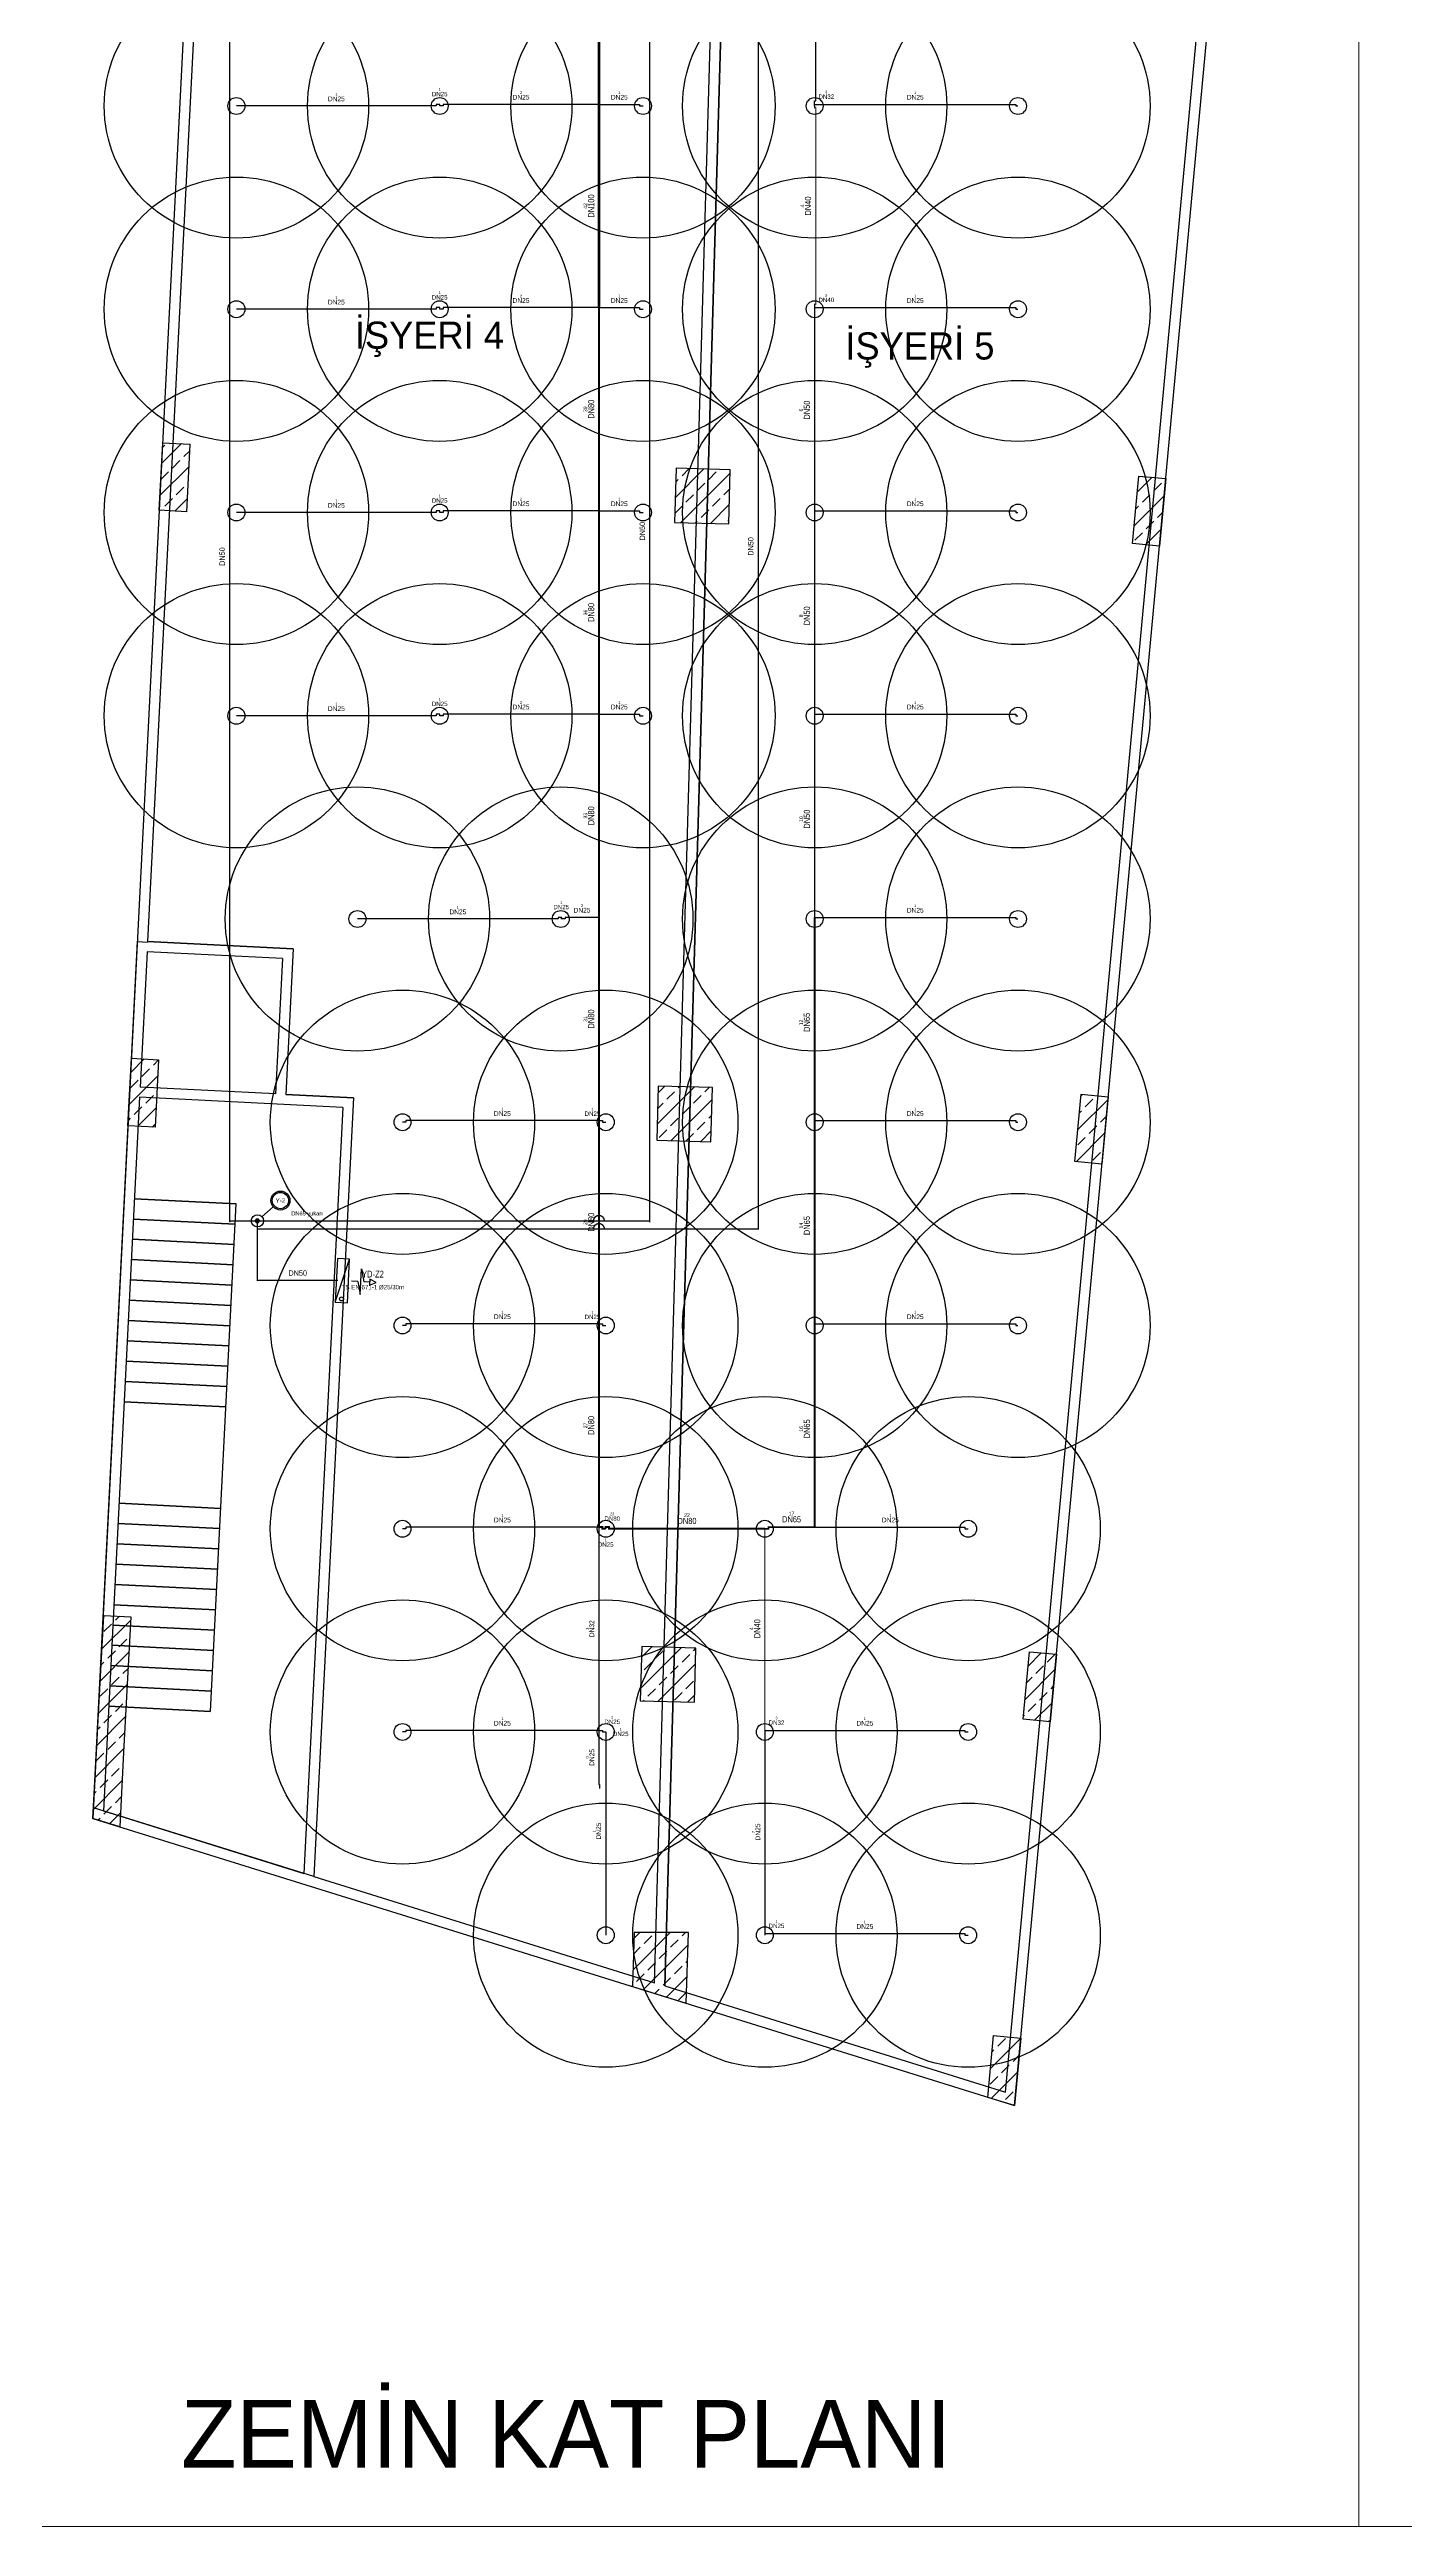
# Model space of a CAD drawing. Header units: centimetres. Extents: x 247996 to 315152, y -468471 to -440326.
# Drawn here: x 250399 to 252399, y -458149 to -454493 of the extents above; entities that cross this region are included whole.
import ezdxf
from ezdxf.enums import TextEntityAlignment as Align

# ---------------------------------------------------------------- set-up
doc = ezdxf.new("R2010")
doc.units = ezdxf.units.CM
doc.layers.add('SCOTT-ANTED', color=144, linetype='CONTINUOUS', lineweight=0)
for name, color, linetype in [('SCOTT-MKDU0', 50, 'CONTINUOUS'), ('SCOTT-MTY-SPRINKLER', 15, 'Continuous'), ('SCOTT-MTY-SPRINKLER-BORU', 140, 'Continuous'), ('SCOTT-MTY-SPRINKLER-CAP', 141, 'Continuous'), ('SCOTT-MTY-SPRINKLER-KORUMA', 8, 'Continuous'), ('SCOTT-MTY-YANGIN-DOLAP', 1, 'Continuous'), ('SCOTT-MTY-YANGIN-DOLAP-BORU', 1, 'Continuous'), ('SCOTT-MTY-YANGIN-KOLON', 6, 'Continuous')]:
    doc.layers.add(name, color=color, linetype=linetype)
doc.styles.add('ROTAS', font='arial.ttf')
doc.styles.add('style1', font='AcadEref.ttf')

# ---------------------------------------------------------------- blocks, each defined once
blk = doc.blocks.new('ASL-SPR-UP')
blk.add_circle((0, 0), 12.5)
blk = doc.blocks.new('Y-KOLON')
blk.add_hatch(color=7).paths.add_polyline_path([(3, 0), (2.8, 1.1), (2.1, 2.1), (1.1, 2.8), (0, 3), (-1.1, 2.8), (-2.1, 2.1), (-2.8, 1.1), (-3, 0), (-2.8, -1.1), (-2.1, -2.1), (-1.1, -2.8), (0, -3), (1.1, -2.8), (2.1, -2.1), (2.8, -1.1)])
for radius in [9, 3]:
    blk.add_circle((0, 0), radius)
blk = doc.blocks.new('ASL-YD-PLAN')
for p, q in [((-21.2, 7.3), (0, 12.3)), ((21.2, 7.3), (-21.2, 7.3)), ((0, 32.8), (-5, 22)), ((-5, 22), (5, 22)), ((5, 22), (0, 32.8)), ((0, 22), (0, 12.3)), ((0, 2.3), (21.2, 7.3)), ((0, 2.3), (0, -7.8)), ((36, -32.8), (-36, -12.8)), ((30, -22.8), (30, -22.8))]:
    blk.add_line(p, q)
for points in [[(-36, -12.8), (-36, -32.8), (36, -32.8), (36, -12.8), (-36, -12.8)], [(36, -32.8), (-36, -12.8), (-36, -32.8), (36, -32.8)]]:
    blk.add_lwpolyline(points)
blk.add_circle((30, -22.8), 3.25)
blk = doc.blocks.new('UHFGDUHGUFDGHD')
at = {"color": 3, "lineweight": 50}
for p, q in [((556704.4, 4532504.1), (556854.4, 4532504.1)), ((556704.4, 4532474.1), (556854.4, 4532474.1)), ((556704.4, 4532444.1), (556854.4, 4532444.1)), ((556704.4, 4532414.1), (556854.4, 4532414.1)), ((556704.4, 4532384.1), (556854.4, 4532384.1)), ((556704.4, 4532354.1), (556854.4, 4532354.1)), ((556704.4, 4532354.1), (556854.4, 4532354.1)), ((556704.4, 4532324.1), (556854.4, 4532324.1)), ((556704.4, 4532294.1), (556854.4, 4532294.1)), ((556704.4, 4532264.1), (556854.4, 4532264.1)), ((556704.4, 4532234.1), (556854.4, 4532234.1)), ((556704.4, 4532204.1), (556854.4, 4532204.1)), ((556704.4, 4532054.1), (556854.4, 4532054.1)), ((556704.4, 4532024.1), (556854.4, 4532024.1)), ((556704.4, 4531994.1), (556854.4, 4531994.1)), ((556704.4, 4531964.1), (556854.4, 4531964.1)), ((556704.4, 4531934.1), (556854.4, 4531934.1)), ((556704.4, 4531904.1), (556854.4, 4531904.1)), ((556704.4, 4531904.1), (556854.4, 4531904.1)), ((556704.4, 4531874.1), (556854.4, 4531874.1)), ((556704.4, 4531844.1), (556854.4, 4531844.1)), ((556704.4, 4531814.1), (556854.4, 4531814.1)), ((556704.4, 4531784.1), (556854.4, 4531784.1)), ((556704.4, 4531754.1), (556854.4, 4531754.1))]:
    blk.add_line(p, q, dxfattribs=at)

msp = doc.modelspace()

# ---------------------------------------------------------------- linework, layer by layer
at = {"layer": 'SCOTT-ANTED'}
for p, q in [((252331.1, -450649.1), (252331.1, -458149.1)), ((276712.4, -458149.1), (248038.8, -458149.1))]:
    msp.add_line(p, q, dxfattribs=at)
at = {"layer": 'SCOTT-MKDU0', "color": 8, "ltscale": 0.03}
for p, q in [((250677.6, -453174.7), (250544, -455809.8)), ((250650.4, -453415.3), (250463.4, -457103.9)), ((251809.9, -457508.1), (252184, -453482.1)), ((251823.2, -457527.9), (252199, -453482.7)), ((250625.2, -454207.4), (250544, -455809.8)), ((251292.2, -457346.6), (251382.2, -454207.4)), ((251292.2, -457346.6), (251382.2, -454207.4)), ((251307.1, -457351.3), (251397.2, -454207.4)), ((251397.2, -454207.4), (251307.1, -457351.3)), ((251809.9, -457508.1), (252116.6, -454207.4)), ((250561.2, -455173.2), (250566.3, -455073.4)), ((250564.7, -455104.2), (250594.2, -455074.8)), ((250565.9, -455080.6), (250569.4, -455077.2)), ((250566.3, -455073.4), (250606.2, -455075.4)), ((250580.6, -455110.9), (250591.8, -455099.6)), ((250597.4, -455094), (250605.7, -455085.7)), ((250606.2, -455075.4), (250601.2, -455175.3)), ((250562.3, -455151.5), (250604.5, -455109.4)), ((250563.7, -455127.7), (250575, -455116.5)), ((250586.2, -455150.1), (250597.4, -455138.9)), ((250603, -455133.3), (250603.3, -455133)), ((251323.8, -455111.1), (251321.5, -455191)), ((251322.5, -455154.7), (251365, -455112.2)), ((251323.2, -455131.6), (251327.1, -455127.7)), ((251403.7, -455113.3), (251323.8, -455111.1)), ((251330.8, -455191.3), (251403.6, -455118.5)), ((251332.7, -455122.1), (251343.1, -455111.6)), ((251355.1, -455144.5), (251366.3, -455133.3)), ((251372, -455127.7), (251383.2, -455116.5)), ((251401.5, -455193.3), (251403.7, -455113.3)), ((251997.2, -455222.3), (252006.5, -455122.7)), ((252004.3, -455146.5), (252026.2, -455124.5)), ((252006.5, -455122.7), (252046.3, -455126.4)), ((252028.6, -455144.5), (252039.9, -455133.3)), ((252046.3, -455126.4), (252037.1, -455226)), ((252045.5, -455127.7), (252046.3, -455126.9)), ((250601.2, -455175.3), (250561.2, -455173.2)), ((250563, -455173.3), (250563.7, -455172.6)), ((250569.4, -455167), (250580.6, -455155.8)), ((250584.4, -455174.4), (250602.1, -455156.7)), ((251321.9, -455177.8), (251332.7, -455167)), ((251338.3, -455161.4), (251349.5, -455150.1)), ((251360.7, -455183.8), (251372, -455172.6)), ((251374.5, -455192.5), (251402.3, -455164.7)), ((251377.6, -455167), (251388.8, -455155.8)), ((251394.4, -455150.1), (251402.9, -455141.6)), ((251999.7, -455196), (252044, -455151.7)), ((252002, -455171.2), (252006.2, -455167)), ((252011.8, -455161.4), (252023, -455150.1)), ((251321.5, -455191), (251401.5, -455193.3)), ((251352.6, -455191.9), (251355.1, -455189.4)), ((251400, -455189.4), (251401.6, -455187.9)), ((252000.6, -455217.5), (252011.8, -455206.3)), ((252016.5, -455224.1), (252039.4, -455201.2)), ((252017.4, -455200.7), (252028.6, -455189.4)), ((252034.3, -455183.8), (252041.7, -455176.4)), ((252037.1, -455226), (251997.2, -455222.3)), ((250464.1, -457088.4), (250529, -455809.8)), ((250529, -455809.8), (250543.9, -455810.6)), ((250543.2, -455824.8), (250533.1, -456024.5)), ((250743, -455834.9), (250543.2, -455824.8)), ((250758.7, -455820.7), (250544, -455809.8)), ((250544, -455809.8), (250758.7, -455820.7)), ((250544, -455809.8), (250758.7, -455820.7)), ((250758.7, -455820.7), (250747.8, -456035.4)), ((250758.7, -455820.7), (250747.8, -456035.4)), ((250758.7, -455820.7), (250747.8, -456035.4)), ((250743, -455834.9), (250732.8, -456034.6)), ((250515, -456081.9), (250520.1, -455982)), ((250516.7, -456050.3), (250558.8, -456008.2)), ((250518.8, -456025.7), (250530.1, -456014.5)), ((250519.1, -456003), (250539.1, -455983)), ((250520.1, -455982), (250560, -455984.1)), ((250535.7, -456008.9), (250546.9, -455997.7)), ((250552.5, -455992), (250560, -455984.5)), ((250560, -455984.1), (250555, -456083.9)), ((250532.3, -456039.5), (250478.9, -457093)), ((250832, -456054.7), (250532.3, -456039.5)), ((250732.8, -456034.6), (250533.1, -456024.5)), ((250541.3, -456048.2), (250552.5, -456036.9)), ((250847.7, -456040.5), (250747.8, -456035.4)), ((250747.8, -456035.4), (250847.7, -456040.5)), ((250747.8, -456035.4), (250847.7, -456040.5)), ((250847.7, -456040.5), (250789.4, -457189.8)), ((250847.7, -456040.5), (250789.4, -457189.8)), ((250847.7, -456040.5), (250789.4, -457189.8)), ((251297.6, -456023), (251295.4, -456103)), ((251296, -456079.2), (251350.7, -456024.6)), ((251296.7, -456056.1), (251304.6, -456048.2)), ((251297.4, -456033), (251307, -456023.3)), ((251377.6, -456025.3), (251297.6, -456023)), ((251310.2, -456042.6), (251321.4, -456031.3)), ((251316.5, -456103.6), (251377.1, -456043)), ((251327.1, -456025.7), (251328.8, -456023.9)), ((251349.5, -456048.2), (251360.7, -456036.9)), ((251366.3, -456031.3), (251372.5, -456025.2)), ((251375.3, -456105.3), (251377.6, -456025.3)), ((251912.3, -456134.6), (251921.6, -456035.1)), ((251916.8, -456087.1), (251961.2, -456042.7)), ((251921.5, -456037.5), (251923.7, -456035.3)), ((251921.6, -456035.1), (251961.4, -456038.8)), ((251927.6, -456053.8), (251938.8, -456042.6)), ((251961.4, -456038.8), (251952.1, -456138.3)), ((250555, -456083.9), (250515, -456081.9)), ((250515.6, -456073.9), (250518.8, -456070.6)), ((250524.4, -456065), (250535.7, -456053.8)), ((250529.3, -456082.6), (250556.4, -456055.5)), ((250550.6, -456083.7), (250555.2, -456079.1)), ((250832, -456054.7), (250774.6, -457185.2)), ((251299, -456098.7), (251310.2, -456087.5)), ((251315.8, -456081.8), (251327.1, -456070.6)), ((251332.7, -456065), (251343.9, -456053.8)), ((251355.1, -456087.5), (251366.3, -456076.2)), ((251360.2, -456104.9), (251375.8, -456089.3)), ((251372, -456070.6), (251376.4, -456066.1)), ((251919.1, -456062.3), (251922, -456059.4)), ((251933.2, -456093.1), (251944.5, -456081.8)), ((251950.1, -456076.2), (251958.8, -456067.5)), ((251295.4, -456103), (251375.3, -456105.3)), ((251338.3, -456104.2), (251349.5, -456093.1)), ((251914, -456134.8), (251956.5, -456092.3)), ((251916.4, -456109.9), (251927.6, -456098.7)), ((251938.8, -456132.4), (251950.1, -456121.1)), ((251952.1, -456138.3), (251912.3, -456134.6)), ((250636.6, -456945.9), (250674.6, -456196.9)), ((250468.4, -457004), (250479.4, -456804.3)), ((250476.7, -456853.7), (250519.1, -456811.3)), ((250479.3, -456806.2), (250481.1, -456804.4)), ((250479.4, -456804.3), (250519.3, -456806.3)), ((250479.5, -456828.3), (250490.8, -456817.1)), ((250496.4, -456811.5), (250502.4, -456805.4)), ((250519.3, -456806.3), (250508.4, -457006.1)), ((250485.2, -456867.6), (250496.4, -456856.4)), ((250502, -456850.8), (250513.2, -456839.6)), ((251273.1, -456850.4), (251270.8, -456930.3)), ((251271.3, -456912.1), (251331.4, -456852)), ((251272.6, -456865.9), (251287.8, -456850.8)), ((251353.1, -456852.6), (251273.1, -456850.4)), ((251293.4, -456867.6), (251304.6, -456856.4)), ((251349.5, -456856.4), (251353.1, -456852.8)), ((251350.8, -456932.6), (251353.1, -456852.6)), ((250474.1, -456901.2), (250516.4, -456858.8)), ((250475.4, -456877.4), (250479.5, -456873.2)), ((250507.6, -456890.1), (250515.1, -456882.5)), ((251276.5, -456884.5), (251287.8, -456873.2)), ((251297.3, -456931.1), (251352.4, -456876)), ((251315.8, -456890.1), (251327.1, -456878.8)), ((251332.7, -456873.2), (251343.9, -456862)), ((251835.8, -456957.6), (251845.1, -456858)), ((251838.7, -456928.5), (251882.9, -456884.3)), ((251843.2, -456879.1), (251862.6, -456859.7)), ((251845.1, -456858), (251884.9, -456861.7)), ((251854.7, -456890.1), (251865.9, -456878.8)), ((251871.5, -456873.2), (251882.7, -456862)), ((251884.9, -456861.7), (251875.7, -456961.3)), ((250471.5, -456948.7), (250513.8, -456906.3)), ((250473.9, -456923.7), (250485.2, -456912.5)), ((250490.8, -456906.9), (250502, -456895.7)), ((251270.8, -456930.3), (251350.8, -456932.6)), ((251275.4, -456930.5), (251276.5, -456929.4)), ((251282.2, -456923.7), (251293.4, -456912.5)), ((251299, -456906.9), (251310.2, -456895.7)), ((251321.4, -456929.4), (251332.7, -456918.1)), ((251338.3, -456912.5), (251349.5, -456901.3)), ((251340.9, -456932.3), (251351.1, -456922.2)), ((251840.9, -456903.8), (251849, -456895.7)), ((251860.3, -456929.4), (251871.5, -456918.1)), ((251877.1, -456912.5), (251880.6, -456909)), ((250468.9, -456996.2), (250511.2, -456953.8)), ((250479.5, -456963), (250490.8, -456951.8)), ((250496.4, -456946.2), (250507.6, -456935)), ((251875.7, -456961.3), (251835.8, -456957.6)), ((251836.4, -456953.2), (251837.8, -456951.8)), ((251843.4, -456946.2), (251854.7, -456935)), ((251852.9, -456959.2), (251878.3, -456933.7)), ((251873.4, -456961.1), (251876.1, -456958.4)), ((250463.4, -457103.9), (250468.4, -457004)), ((250470.2, -456972.4), (250473.9, -456968.6)), ((250485.2, -457002.3), (250496.4, -456991.1)), ((250502, -456985.5), (250509.9, -456977.6)), ((250504.1, -457005.8), (250508.6, -457001.3)), ((250466.4, -457043.5), (250504.1, -457005.8)), ((250468.3, -457019.2), (250479.5, -457007.9)), ((250483.3, -457004.8), (250483.3, -457004.8)), ((250483.3, -457004.8), (250483.3, -457004.8)), ((250490.8, -457041.6), (250502, -457030.4)), ((250508.4, -457006), (250502.8, -457116.2)), ((250464, -457090.8), (250506.2, -457048.6)), ((250465.2, -457067.2), (250468.3, -457064.1)), ((250473.9, -457058.4), (250485.2, -457047.2)), ((250496.4, -457080.9), (250505, -457072.3)), ((250463.4, -457103.9), (251823.2, -457527.9)), ((250502.8, -457116.2), (250463.4, -457103.9)), ((250789.4, -457189.8), (250464.1, -457088.4)), ((250471, -457106.3), (250473.9, -457103.4)), ((250478.9, -457093), (250774.6, -457185.2)), ((250479.5, -457097.7), (250490.8, -457086.5)), ((250488.1, -457111.6), (250503.8, -457095.9)), ((250789.4, -457189.8), (251292.2, -457346.6)), ((250789.4, -457189.8), (251292.2, -457346.6)), ((251261.9, -457272.3), (251259.6, -457352.2)), ((251260.3, -457327.3), (251315.3, -457272.3)), ((251260.9, -457304.2), (251270.9, -457294.2)), ((251261.6, -457281.1), (251270.4, -457272.3)), ((251341.9, -457272.3), (251261.9, -457272.3)), ((251275.4, -457357.1), (251341.3, -457291.1)), ((251276.5, -457288.6), (251287.8, -457277.3)), ((251315.8, -457294.2), (251327.1, -457283)), ((251332.7, -457277.3), (251337.8, -457272.3)), ((251338.9, -457376.9), (251341.9, -457272.3)), ((251282.2, -457327.9), (251293.4, -457316.6)), ((251299, -457311), (251310.2, -457299.8)), ((251321.4, -457333.5), (251332.7, -457322.2)), ((251338.3, -457316.6), (251340.7, -457314.2)), ((251259.6, -457350.4), (251259.7, -457350.3)), ((251259.6, -457352.2), (251338.9, -457376.9)), ((251265.3, -457344.7), (251276.5, -457333.5)), ((251292.5, -457362.4), (251299, -457355.9)), ((251304.6, -457350.3), (251315.8, -457339.1)), ((251307.1, -457351.3), (251809.9, -457508.1)), ((251307.1, -457351.3), (251809.9, -457508.1)), ((251309.6, -457367.8), (251340, -457337.3)), ((251327.1, -457372.8), (251338.3, -457361.5)), ((251784, -457515.7), (251792.4, -457424.6)), ((251787.9, -457473.2), (251832.2, -457428.9)), ((251792.4, -457424.6), (251832.3, -457428.3)), ((251798.5, -457440.1), (251809.7, -457428.9)), ((251832.3, -457428.3), (251823, -457527.9)), ((251788.8, -457517.2), (251827.6, -457478.4)), ((251790.2, -457448.4), (251792.9, -457445.7)), ((251804.1, -457479.4), (251815.4, -457468.2)), ((251821, -457462.6), (251829.9, -457453.6)), ((251823, -457527.9), (251784, -457515.7)), ((251787.3, -457496.2), (251798.5, -457485)), ((251809.7, -457518.7), (251821, -457507.5))]:
    msp.add_line(p, q, dxfattribs=at)
at = {"layer": 'SCOTT-MTY-SPRINKLER-BORU'}
for points in [[(251528.3, -454574), (251528.3, -454569), (251530, -454569), (251530, -454279), (251528.3, -454279), (251528.3, -454276.4), (251528.3, -454274), (251535, -454274), (251535, -454276.4), (251828.3, -454276.4)], [(250975, -454576.4), (250975, -454574), (250970, -454574), (250970, -454576.4), (250675, -454576.4)], [(251210, -454574), (250980, -454574), (250980, -454576.4), (250975, -454576.4)], [(250975, -454576.4), (250975, -454576.4)], [(251210, -454574), (251270, -454574), (251270, -454576.4), (251275, -454576.4)], [(251528.3, -454576.4), (251528.3, -454574)], [(251528.3, -454574), (251825, -454574), (251825, -454576.4), (251828.3, -454576.4)], [(250975, -454876.4), (250975, -454874), (250970, -454874), (250970, -454876.4), (250675, -454876.4)], [(251210, -454874), (250980, -454874), (250980, -454876.4), (250975, -454876.4)], [(250975, -454876.4), (250975, -454876.4)], [(251210, -454874), (251270, -454874), (251270, -454876.4), (251275, -454876.4)], [(251528.3, -454874), (251825, -454874), (251825, -454876.4), (251828.3, -454876.4)], [(250975, -455176.4), (250975, -455174), (250970, -455174), (250970, -455176.4), (250675, -455176.4)], [(251210, -455174), (250980, -455174), (250980, -455176.4), (250975, -455176.4)], [(251210, -455174), (251270, -455174), (251270, -455176.4), (251275, -455176.4)], [(251528.3, -455174), (251825, -455174), (251825, -455176.4), (251828.3, -455176.4)], [(250975, -455176.4), (250975, -455176.4)], [(250975, -455476.4), (250975, -455474), (250970, -455474), (250970, -455476.4), (250675, -455476.4)], [(251210, -455474), (250980, -455474), (250980, -455476.4), (250975, -455476.4)], [(250975, -455476.4), (250975, -455476.4)], [(251210, -455474), (251270, -455474), (251270, -455476.4), (251275, -455476.4)], [(251528.3, -455474), (251825, -455474), (251825, -455476.4), (251828.3, -455476.4)], [(251155, -455776.4), (251155, -455774), (251150, -455774), (251150, -455776.4), (250853.6, -455776.4)], [(251155, -455776.4), (251153.6, -455776.4)], [(251210, -455774), (251160, -455774), (251160, -455776.4), (251155, -455776.4)], [(251528.3, -455774), (251825, -455774), (251825, -455776.4), (251828.3, -455776.4)], [(251210, -456074), (250925, -456074), (250925, -456076.4), (250920.1, -456076.4)], [(251210, -456074), (251215, -456074), (251215, -456076.4), (251220.1, -456076.4)], [(251528.3, -456074), (251825, -456074), (251825, -456076.4), (251828.3, -456076.4)], [(251210, -456374), (250925, -456374), (250925, -456376.4), (250920.1, -456376.4)], [(251210, -456374), (251215, -456374), (251215, -456376.4), (251220.1, -456376.4)], [(251528.3, -456374), (251825, -456374), (251825, -456376.4), (251828.3, -456376.4)], [(251210, -456674), (250925, -456674), (250925, -456676.4), (250920.1, -456676.4)], [(251210, -456674), (251210, -456974)], [(251528.3, -456674), (251530, -456674), (251750, -456674), (251750, -456676.4), (251754.8, -456676.4)], [(251220, -456676.4), (251220.1, -456676.4)], [(251210, -456974), (250925, -456974), (250925, -456976.4), (250920.1, -456976.4)], [(251210, -456974), (251215, -456974), (251215, -456976.4), (251220, -456976.4)], [(251210, -456974), (251210, -457054), (251211, -457054), (251211, -457060)], [(251220, -456976.4), (251220, -457269), (251220.1, -457269), (251220.1, -457276.4)], [(251220, -456976.4), (251220.1, -456976.4)], [(251454.8, -456974), (251750, -456974), (251750, -456976.4), (251754.8, -456976.4)], [(251454.8, -456974), (251454.8, -456976.4)], [(251454.8, -456976.4), (251454.8, -456979), (251455, -456979), (251455, -457269), (251454.8, -457269), (251454.8, -457274)], [(251454.8, -457274), (251750, -457274), (251750, -457276.4), (251754.8, -457276.4)], [(251454.8, -457274), (251454.8, -457276.4)]]:
    msp.add_lwpolyline(points, dxfattribs=at)
for points, const_width in [([(251211, -454309), (251211, -454310), (251211, -454314), (251210, -454314), (251210, -454574)], 4), ([(251210, -454574), (251210, -454874)], 4), ([(251528.3, -454874), (251528.3, -454869), (251530, -454869), (251530, -454579), (251528.3, -454579), (251528.3, -454576.4)], 1.5), ([(251210, -454874), (251210, -455174)], 3), ([(251528.3, -455174), (251528.3, -454876.4)], 2), ([(251528.3, -454876.4), (251528.3, -454874)], 1.5), ([(251210, -455174), (251210, -455474)], 3), ([(251528.3, -455474), (251528.3, -455184), (251528.3, -455176.4), (251528.3, -455174)], 2), ([(251210, -455474), (251210, -455774)], 3), ([(251528.3, -455774), (251528.3, -455484), (251528.3, -455476.4), (251528.3, -455474)], 2), ([(251210, -455774), (251210, -456074)], 3), ([(251528.3, -456074), (251528.3, -455784), (251528.3, -455776.4), (251528.3, -455774)], 2.5), ([(251210, -456074), (251210, -456374)], 3), ([(251528.3, -456374), (251528.3, -456084), (251528.3, -456076.4), (251528.3, -456074)], 2.5), ([(251210, -456212), (251210, -456232)], 3), ([(251210, -456224), (251210, -456244)], 3), ([(251210, -456374), (251210, -456674)], 3), ([(251528.3, -456674), (251528.3, -456384), (251528.3, -456376.4), (251528.3, -456374)], 2.5), ([(251210, -456674), (251215, -456674), (251215, -456676.4), (251220, -456676.4)], 3), ([(251220, -456676.4), (251220, -456674), (251225, -456674), (251225, -456676.4), (251454.8, -456676.4)], 3), ([(251454.8, -456676.4), (251460, -456676.4), (251460, -456674), (251528.3, -456674)], 2.5), ([(251454.8, -456676.4), (251454.8, -456679), (251455, -456679), (251455, -456969), (251454.8, -456969), (251454.8, -456974)], 1.5)]:
    msp.add_lwpolyline(points, dxfattribs=dict(at, const_width=const_width))
at = {"layer": 'SCOTT-MTY-SPRINKLER-KORUMA'}
for centre in [(250675, -454576.4), (250975, -454576.4), (251275, -454576.4), (251528.3, -454576.4), (251828.3, -454576.4), (250675, -454876.4), (250975, -454876.4), (251275, -454876.4), (251528.3, -454876.4), (251828.3, -454876.4), (250675, -455176.4), (250975, -455176.4), (251275, -455176.4), (251528.3, -455176.4), (251828.3, -455176.4), (250675, -455476.4), (250975, -455476.4), (251275, -455476.4), (251528.3, -455476.4), (251828.3, -455476.4), (250853.6, -455776.4), (251153.6, -455776.4), (251528.3, -455776.4), (251828.3, -455776.4), (250920.1, -456076.4), (251220.1, -456076.4), (251528.3, -456076.4), (251828.3, -456076.4), (250920.1, -456376.4), (251220.1, -456376.4), (251528.3, -456376.4), (251828.3, -456376.4), (250920.1, -456676.4), (251220.1, -456676.4), (251454.8, -456676.4), (251754.8, -456676.4), (250920.1, -456976.4), (251220.1, -456976.4), (251454.8, -456976.4), (251754.8, -456976.4), (251220.1, -457276.4), (251454.8, -457276.4), (251754.8, -457276.4)]:
    msp.add_circle(centre, 195, dxfattribs=at)
at = {"layer": 'SCOTT-MTY-YANGIN-DOLAP-BORU', "const_width": 2}
for points in [[(250706, -456222), (251285, -456222), (251285, -456224), (251285, -454184), (251930, -454184), (251930, -454186.4), (251932.5, -454186.4)], [(250706, -456222), (250665, -456222), (250665, -456224), (250665, -454259), (251005, -454259), (251005, -454219), (251003.5, -454219), (251003.5, -454213.4)], [(250706, -456222), (250706, -456234), (250705, -456234), (251445, -456234), (251445, -454219), (251755, -454219), (251755, -454213.4), (251754.6, -454213.4)], [(250706, -456222), (250706, -456310), (250825, -456310)], [(251202, -456222), (251202.3, -456219.9), (251203.1, -456218), (251204.3, -456216.3), (251206, -456215.1), (251207.9, -456214.3), (251210, -456214), (251212.1, -456214.3), (251214, -456215.1), (251215.7, -456216.3), (251216.9, -456218), (251217.7, -456219.9), (251218, -456222)], [(251202, -456234), (251202.3, -456231.9), (251203.1, -456230), (251204.3, -456228.3), (251206, -456227.1), (251207.9, -456226.3), (251210, -456226), (251212.1, -456226.3), (251214, -456227.1), (251215.7, -456228.3), (251216.9, -456230), (251217.7, -456231.9), (251218, -456234)]]:
    msp.add_lwpolyline(points, dxfattribs=at)
at = {"layer": 'SCOTT-MTY-YANGIN-KOLON'}
msp.add_line((250729.5, -456201.3), (250712.7, -456216), dxfattribs=at)
for radius in [14, 12]:
    msp.add_circle((250740, -456192), radius, dxfattribs=at)

# ---------------------------------------------------------------- block references
at = {"layer": 'SCOTT-MKDU0', "color": 8, "ltscale": 0.03, "rotation": 357.0978192426773}
msp.add_blockref('UHFGDUHGUFDGHD', (-534950.6, -4954693.7), dxfattribs=at)
at = {"layer": 'SCOTT-MTY-SPRINKLER'}
for p in [(250675, -454576.4), (250975, -454576.4), (251275, -454576.4), (251528.3, -454576.4), (251828.3, -454576.4), (250675, -454876.4), (250975, -454876.4), (251275, -454876.4), (251528.3, -454876.4), (251828.3, -454876.4), (250675, -455176.4), (250975, -455176.4), (251275, -455176.4), (251528.3, -455176.4), (251828.3, -455176.4), (250675, -455476.4), (250975, -455476.4), (251275, -455476.4), (251528.3, -455476.4), (251828.3, -455476.4), (250853.6, -455776.4), (251153.6, -455776.4), (251528.3, -455776.4), (251828.3, -455776.4), (250920.1, -456076.4), (251220.1, -456076.4), (251528.3, -456076.4), (251828.3, -456076.4), (250920.1, -456376.4), (251220.1, -456376.4), (251528.3, -456376.4), (251828.3, -456376.4), (250920.1, -456676.4), (251220.1, -456676.4), (251454.8, -456676.4), (251754.8, -456676.4), (250920.1, -456976.4), (251220.1, -456976.4), (251454.8, -456976.4), (251754.8, -456976.4), (251220.1, -457276.4), (251454.8, -457276.4), (251754.8, -457276.4)]:
    msp.add_blockref('ASL-SPR-UP', p, dxfattribs=at)
at = {"layer": 'SCOTT-MTY-YANGIN-DOLAP', "xscale": 0.9, "yscale": 0.9, "rotation": -92.90218075733016}
msp.add_blockref('ASL-YD-PLAN', (250852, -456311.3), dxfattribs=at)
at = {"layer": 'SCOTT-MTY-YANGIN-KOLON'}
msp.add_blockref('Y-KOLON', (250706, -456222), dxfattribs=at)

# ---------------------------------------------------------------- texts
at = {"layer": 'SCOTT-MKDU0', "color": 8, "ltscale": 0.03, "style": 'style1'}
for s, p in [('İŞYERİ 4', (250849.8, -454934.6)), ('İŞYERİ 5', (251573.6, -454950.6))]:
    msp.add_text(s, height=40, dxfattribs=at).set_placement(p)
at = {"layer": 'SCOTT-MKDU0', "color": 8, "ltscale": 0.03, "insert": (250593.3, -457962.3), "char_height": 100, "attachment_point": 1}
msp.add_mtext_dynamic_manual_height_columns('ZEMİN KAT PLANI', width=6918.504, gutter_width=6, heights=[0], dxfattribs=at)
at = {"layer": 'SCOTT-MTY-SPRINKLER-CAP', "style": 'ROTAS', "width": 0.8}
for s, height, p in [('1', 3.9, (250975, -454552)), ('3', 3.9, (251545.5, -454555.8)), ('DN25', 7, (250822.5, -454565.9)), ('1', 4.2, (250822.5, -454559.2)), ('DN25', 6.5, (250975, -454558.8)), ('DN25', 7, (251095, -454563.5)), ('2', 4.2, (251095, -454556.8)), ('DN25', 7, (251240, -454563.5)), ('1', 4.2, (251240, -454556.8)), ('DN32', 6.5, (251545.5, -454562.6)), ('DN25', 7, (251676.7, -454563.5)), ('1', 4.2, (251676.7, -454556.8)), ('DN25', 7, (250822.5, -454865.9)), ('1', 4.2, (250822.5, -454859.2)), ('DN25', 6.5, (250975, -454858.8)), ('1', 3.9, (250975, -454852)), ('DN25', 7, (251095, -454863.5)), ('2', 4.2, (251095, -454856.8)), ('DN25', 7, (251240, -454863.5)), ('1', 4.2, (251240, -454856.8)), ('DN40', 6.5, (251545.5, -454862.6)), ('5', 3.9, (251545.5, -454855.8)), ('DN25', 7, (251676.7, -454863.5)), ('1', 4.2, (251676.7, -454856.8)), ('DN25', 7, (250822.5, -455165.9)), ('1', 4.2, (250822.5, -455159.2)), ('DN25', 6.5, (250975, -455158.8)), ('1', 3.9, (250975, -455152)), ('DN25', 7, (251095, -455163.5)), ('2', 4.2, (251095, -455156.8)), ('DN25', 7, (251240, -455163.5)), ('1', 4.2, (251240, -455156.8)), ('DN25', 7, (251676.7, -455163.5)), ('1', 4.2, (251676.7, -455156.8)), ('DN25', 7, (250822.5, -455465.9)), ('1', 4.2, (250822.5, -455459.2)), ('DN25', 6.5, (250975, -455458.8)), ('1', 3.9, (250975, -455452)), ('DN25', 7, (251095, -455463.5)), ('2', 4.2, (251095, -455456.8)), ('DN25', 7, (251240, -455463.5)), ('1', 4.2, (251240, -455456.8)), ('DN25', 7, (251676.7, -455463.5)), ('1', 4.2, (251676.7, -455456.8)), ('1', 4.2, (251001.8, -455759.2)), ('DN25', 6.5, (251154.3, -455758.8)), ('1', 3.9, (251154.3, -455752)), ('DN25', 7, (251185, -455763.5)), ('2', 4.2, (251185, -455756.8)), ('DN25', 7, (251676.7, -455763.5)), ('1', 4.2, (251676.7, -455756.8)), ('DN25', 7, (251001.8, -455765.9)), ('DN25', 7, (251067.5, -456063.5)), ('1', 4.2, (251067.5, -456056.8)), ('DN25', 6.5, (251200.4, -456063.8)), ('1', 3.9, (251200.4, -456057)), ('DN25', 7, (251676.7, -456063.5)), ('1', 4.2, (251676.7, -456056.8)), ('DN25', 7, (251067.5, -456363.5)), ('1', 4.2, (251067.5, -456356.8)), ('DN25', 6.5, (251200.4, -456363.8)), ('1', 3.9, (251200.4, -456357)), ('DN25', 7, (251676.7, -456363.5)), ('1', 4.2, (251676.7, -456356.8)), ('DN25', 7, (251067.5, -456663.5)), ('1', 4.2, (251067.5, -456656.8)), ('DN80', 6.5, (251229.6, -456661.4)), ('23', 3.9, (251229.6, -456654.6)), ('DN80', 9, (251339.9, -456664.9)), ('22', 5.4, (251339.9, -456656.3)), ('DN65', 9, (251494.2, -456662.5)), ('17', 5.4, (251494.2, -456654)), ('DN25', 7, (251640, -456663.5)), ('1', 4.2, (251640, -456656.8)), ('DN25', 6.5, (251220, -456699.8)), ('1', 3.9, (251220, -456693)), ('DN25', 7, (251067.5, -456963.5)), ('1', 4.2, (251067.5, -456956.8)), ('DN25', 6.5, (251229.6, -456961.4)), ('2', 3.9, (251229.6, -456954.6)), ('DN32', 6.5, (251472, -456962.6)), ('3', 3.9, (251472, -456955.8)), ('DN25', 7, (251602.4, -456963.5)), ('1', 4.2, (251602.4, -456956.8)), ('DN25', 6.5, (251242.2, -456979.3)), ('1', 3.9, (251242.2, -456972.5)), ('DN25', 6.5, (251472, -457262.6)), ('1', 3.9, (251472, -457255.8)), ('DN25', 7, (251602.4, -457263.5)), ('1', 4.2, (251602.4, -457256.8))]:
    msp.add_text(s, height=height, dxfattribs=at).set_placement(p, align=Align.MIDDLE_CENTER)
for s, height, p in [('42', 5.4, (251190, -454724)), ('DN100', 9, (251198.5, -454724)), ('4', 5.4, (251510, -454724)), ('DN40', 9, (251518.5, -454724)), ('39', 5.4, (251190, -455024)), ('DN80', 9, (251198.5, -455024)), ('6', 5.4, (251508.3, -455025.2)), ('DN50', 9, (251516.8, -455025.2)), ('36', 5.4, (251190, -455324)), ('DN80', 9, (251198.5, -455324)), ('DN50', 9, (251516.8, -455329)), ('8', 5.4, (251508.3, -455329)), ('DN80', 9, (251198.5, -455624)), ('33', 5.4, (251190, -455624)), ('10', 5.4, (251508.3, -455629)), ('DN50', 9, (251516.8, -455629)), ('31', 5.4, (251190, -455924)), ('DN80', 9, (251198.5, -455924)), ('12', 5.4, (251508.3, -455929)), ('DN65', 9, (251516.8, -455929)), ('29', 5.4, (251190, -456224)), ('DN80', 9, (251198.5, -456224)), ('14', 5.4, (251508.3, -456229)), ('DN65', 9, (251516.8, -456229)), ('27', 5.4, (251190, -456524)), ('DN80', 9, (251198.5, -456524)), ('16', 5.4, (251508.3, -456529)), ('DN65', 9, (251516.8, -456529)), ('DN32', 7, (251199.5, -456824)), ('DN40', 9, (251443.5, -456824)), ('3', 4.2, (251192.9, -456824)), ('4', 5.4, (251435, -456824)), ('0', 4.2, (251192.9, -457014)), ('DN25', 7, (251199.5, -457014)), ('DN25', 7, (251209.5, -457122.7)), ('1', 4.2, (251202.9, -457122.7)), ('2', 4.2, (251437.9, -457124)), ('DN25', 7, (251444.5, -457124))]:
    msp.add_text(s, height=height, rotation=90, dxfattribs=at).set_placement(p, align=Align.MIDDLE_CENTER)
at = {"layer": 'SCOTT-MTY-YANGIN-DOLAP', "style": 'ROTAS', "width": 0.8}
for p in [(251274, -455204), (250654, -455241.5), (251434, -455226.5)]:
    msp.add_text('DN50', height=8, rotation=90, dxfattribs=at).set_placement(p, align=Align.MIDDLE_CENTER)
msp.add_text('DN50', height=8, dxfattribs=at).set_placement((250765.5, -456299), align=Align.MIDDLE_CENTER)
msp.add_text('YD-Z2', height=10, dxfattribs=at).set_placement((250876.5, -456308.6), align=Align.BOTTOM_CENTER)
msp.add_text('TS EN 671-1 Ø25/30m', height=6.5, dxfattribs=at).set_placement((250876.5, -456316.6), align=Align.TOP_CENTER)
at = {"layer": 'SCOTT-MTY-YANGIN-KOLON', "style": 'ROTAS', "width": 0.8}
msp.add_text('Y-2', height=6.5, dxfattribs=at).set_placement((250740, -456192), align=Align.MIDDLE_CENTER)
msp.add_text('DN65 yukarı', height=6, dxfattribs=at).set_placement((250756, -456208), align=Align.TOP_LEFT)

doc.saveas('drawing.dxf')
